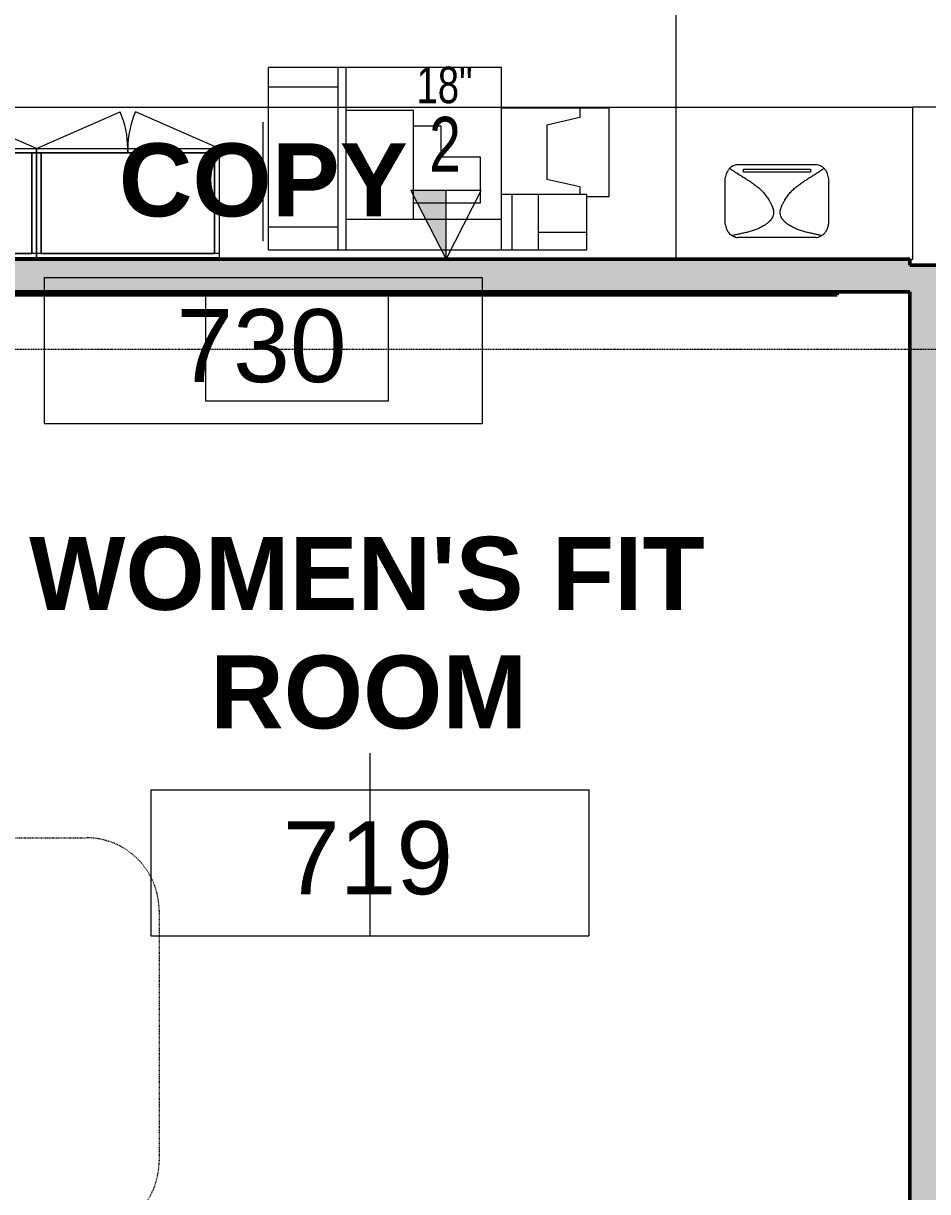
# Model space of a CAD drawing. Header units: inches. Extents: x -1106 to 1409, y -1111 to 918.
# Drawn here: x -275.4 to -126.8, y 384.1 to 576.1 of the extents above; entities that cross this region are included whole.
import ezdxf

# ---------------------------------------------------------------- set-up
doc = ezdxf.new("R2010")
doc.units = ezdxf.units.IN
doc.header["$MEASUREMENT"] = 0
for name, pattern in [('Grid Line 1_4_', [0.4375, 0.25, -0.0625, 0.0625, -0.0625]), ('Overhead 1_16_', [0.101562, 0.0625, -0.039062]), ('Overhead 1_16__2_', [0.101562, 0.0625, -0.039062])]:
    doc.linetypes.add(name, pattern=pattern)
for name, color, linetype, lineweight in [('A-ANNO-NOTE', 131, 'Continuous', 9), ('A-AREA', 32, 'Continuous', 9), ('A-AREA-IDEN', 2, 'Continuous', 9), ('A-FLOR-OVHD', 1, 'Overhead 1_16__2_', 9), ('A-GENM', 13, 'Continuous', 9), ('A-WALL-PATT', 111, 'Continuous', 13), ('I-WALL', 2, 'Continuous', 13), ('Q-CASE', 31, 'Continuous', 9), ('Q-SPCQ', 91, 'Continuous', 13), ('S-GRID', 1, 'Continuous', 9)]:
    doc.layers.add(name, color=color, linetype=linetype, lineweight=lineweight)
doc.styles.add('Arial_1', font='arial.ttf', dxfattribs={"width": 0.75, "height": 9})
doc.styles.add('Arial_2', font='arial.ttf', dxfattribs={"width": 0.75, "height": 6})
doc.styles.add('Arial_3', font='arial.ttf', dxfattribs={"height": 12})
doc.styles.add('Arial_B', font='arialbd.ttf', dxfattribs={"height": 12})

# ---------------------------------------------------------------- blocks, each defined once
blk = doc.blocks.new('Counter Top - 18_ Depth-3561922-7TH FLOOR TELECOM UNDERFLOOR ROUTING PLAN')
at = {"layer": 'Q-CASE'}
for p, q in [((-47.26, 18), (12.74, 18)), ((-47.26, 0), (-47.26, 18)), ((12.74, 18), (12.74, 0)), ((12.74, 0.75), (-47.26, 0.75)), ((12.74, 0), (-47.26, 0))]:
    blk.add_line(p, q, dxfattribs=at)
blk = doc.blocks.new('Generic Model Wood Closet - 1_-6__ x 2_-6__ 2_10_ H-4911401-7TH FLOOR TELECOM UNDERFLOOR ROUTING PLAN')
at = {"layer": 'Q-CASE', "color": 53}
for p, q in [((-15, -9), (-15, 9)), ((-15, 9), (15, 9)), ((-15, 9), (15, 9)), ((-15, -8.25), (-15, 9)), ((-14.25, -8.25), (-14.25, 8.25)), ((-14.25, 8.25), (14.25, 8.25)), ((14.25, 8.25), (-14.25, 8.25)), ((-14.25, 8.25), (-14.25, -8.25)), ((-14.25, 8.25), (-14.25, -8.25)), ((14.25, 8.25), (-14.25, 8.25)), ((14.25, 8.25), (14.25, -8.25)), ((14.25, -8.25), (14.25, 8.25)), ((14.25, -8.25), (14.25, 8.25)), ((15, 9), (15, -9)), ((15, 9), (15, -8.25)), ((-15, -8.25), (0, -8.25)), ((-15, -9), (-15, -8.25)), ((-14.25, -8.25), (-15, -8.25)), ((-15, -9), (-1.25, -14.99)), ((15, -9), (-15, -9)), ((0, -9), (-15, -9)), ((14.25, -8.25), (-14.25, -8.25)), ((-14.25, -8.25), (14.25, -8.25)), ((0, -8.25), (15, -8.25)), ((0, -9), (0, -8.25)), ((0, -8.25), (0, -9)), ((15, -9), (0, -9)), ((15, -9), (1.25, -14.99)), ((15, -8.25), (14.25, -8.25)), ((15, -8.25), (15, -9))]:
    blk.add_line(p, q, dxfattribs=at)
for centre, start, end in [((-15, -9), 336.4597, 0), ((15, -9), 180, 203.5403)]:
    blk.add_arc(centre, 15, start, end, dxfattribs=at)
blk = doc.blocks.new('F2540 - Shredder_ Paper_ Security - F2540 - Shredder_ Paper_ Security-3561924-7TH FLOOR TELECOM UNDERFLOOR ROUTING PLAN')
at = {"layer": 'Q-SPCQ', "lineweight": 9}
for p, q in [((-6.47, 6), (6.47, 6)), ((-6.47, 6), (6.47, 6)), ((-8.5, -3.8), (-8.5, 3.8)), ((-8.5, 0), (-8.5, 3.8)), ((8.5, 3.8), (8.5, -3.8)), ((8.5, 3.8), (8.5, -3.8)), ((-8.5, -3.8), (-8.5, 0)), ((-5.5, -4.75), (0, -4.75)), ((-5.5, -4.75), (0, -4.75)), ((0, -5.25), (-5.5, -5.25)), ((0, -5.25), (-5.5, -5.25)), ((0, -4.75), (5.5, -4.75)), ((0, -4.75), (5.5, -4.75)), ((5.5, -5.25), (0, -5.25)), ((5.5, -5.25), (0, -5.25)), ((6.47, -6), (-6.47, -6)), ((6.47, -6), (-6.47, -6))]:
    blk.add_line(p, q, dxfattribs=at)
for points, knots in [([(-6.47, 6), (-6.59, 5.98), (-6.76, 5.94), (-6.96, 5.87), (-7.15, 5.79), (-7.28, 5.72), (-7.37, 5.67)], [0, 0, 0, 0, 0.333333, 0.5, 0.666667, 1, 1, 1, 1]), ([(-6.47, 6), (-6.59, 5.98), (-6.76, 5.94), (-6.96, 5.87), (-7.15, 5.79), (-7.28, 5.72), (-7.37, 5.67)], [0, 0, 0, 0, 0.333333, 0.5, 0.666667, 1, 1, 1, 1]), ([(7.37, 5.67), (7.28, 5.72), (7.15, 5.79), (6.96, 5.87), (6.76, 5.94), (6.59, 5.98), (6.47, 6)], [0, 0, 0, 0, 0.333333, 0.5, 0.666667, 1, 1, 1, 1]), ([(7.37, 5.67), (7.28, 5.72), (7.15, 5.79), (6.96, 5.87), (6.76, 5.94), (6.59, 5.98), (6.47, 6)], [0, 0, 0, 0, 0.333333, 0.5, 0.666667, 1, 1, 1, 1]), ([(-7.37, 5.67), (-7.5, 5.59), (-7.74, 5.41), (-8, 5.1), (-8.17, 4.83), (-8.26, 4.63), (-8.33, 4.47), (-8.38, 4.31), (-8.44, 4.09), (-8.48, 3.92), (-8.5, 3.8)], [0, 0, 0, 0, 0.2, 0.4, 0.55, 0.625, 0.7, 0.775, 0.85, 1, 1, 1, 1]), ([(-7.37, 5.67), (-7.5, 5.59), (-7.74, 5.41), (-8, 5.1), (-8.17, 4.83), (-8.26, 4.63), (-8.33, 4.47), (-8.38, 4.31), (-8.44, 4.09), (-8.48, 3.92), (-8.5, 3.8)], [0, 0, 0, 0, 0.2, 0.4, 0.55, 0.625, 0.7, 0.775, 0.85, 1, 1, 1, 1]), ([(-7.37, 5.67), (-7.26, 5.65), (-7.04, 5.6), (-6.82, 5.55), (-6.7, 5.53)], [0, 0, 0, 0, 0.01923077, 0.03839518, 0.03839518, 0.03839518, 0.03839518]), ([(-5.31, 5.23), (-5.19, 5.2), (-4.96, 5.15), (-4.72, 5.09), (-4.61, 5.06)], [0.11538462, 0.11538462, 0.11538462, 0.11538462, 0.13461538, 0.15355399, 0.15355399, 0.15355399, 0.15355399]), ([(-4.6, 5.06), (-4.48, 5.02), (-4.25, 4.96), (-4.02, 4.89), (-3.91, 4.85)], [0.15384615, 0.15384615, 0.15384615, 0.15384615, 0.17307692, 0.19185743, 0.19185743, 0.19185743, 0.19185743]), ([(-4.6, 5.06), (-4.49, 5.03), (-4.25, 4.96), (-4.02, 4.89), (-3.91, 4.85)], [0.15414112, 0.15414112, 0.15414112, 0.15414112, 0.17307692, 0.19230769, 0.19230769, 0.19230769, 0.19230769]), ([(-3.9, 4.85), (-3.78, 4.81), (-3.55, 4.73), (-3.33, 4.64), (-3.22, 4.6)], [0.19230769, 0.19230769, 0.19230769, 0.19230769, 0.21153846, 0.23045596, 0.23045596, 0.23045596, 0.23045596]), ([(-3.9, 4.85), (-3.79, 4.81), (-3.56, 4.73), (-3.33, 4.64), (-3.22, 4.6)], [0.19276723, 0.19276723, 0.19276723, 0.19276723, 0.21153846, 0.23076923, 0.23076923, 0.23076923, 0.23076923]), ([(-2.55, 4.27), (-2.45, 4.21), (-2.29, 4.12), (-2.08, 4), (-1.98, 3.93), (-1.93, 3.9)], [0.26923077, 0.26923077, 0.26923077, 0.26923077, 0.28846154, 0.29807692, 0.30739481, 0.30739481, 0.30739481, 0.30739481]), ([(-2.55, 4.27), (-2.45, 4.21), (-2.29, 4.13), (-2.08, 4), (-1.98, 3.93), (-1.93, 3.9)], [0.26958159, 0.26958159, 0.26958159, 0.26958159, 0.28846154, 0.29807692, 0.30769231, 0.30769231, 0.30769231, 0.30769231]), ([(-1.92, 3.89), (-1.87, 3.86), (-1.77, 3.79), (-1.62, 3.68), (-1.5, 3.59), (-1.41, 3.51), (-1.36, 3.47), (-1.34, 3.45)], [0.30769231, 0.30769231, 0.30769231, 0.30769231, 0.31730769, 0.32692308, 0.33653846, 0.34134615, 0.34587432, 0.34587432, 0.34587432, 0.34587432]), ([(-1.92, 3.89), (-1.87, 3.86), (-1.77, 3.79), (-1.62, 3.68), (-1.5, 3.59), (-1.41, 3.51), (-1.36, 3.47), (-1.34, 3.45)], [0.30801347, 0.30801347, 0.30801347, 0.30801347, 0.31730769, 0.32692308, 0.33653846, 0.34134615, 0.34615385, 0.34615385, 0.34615385, 0.34615385]), ([(1.34, 3.45), (1.36, 3.47), (1.41, 3.51), (1.5, 3.59), (1.62, 3.68), (1.77, 3.79), (1.87, 3.86), (1.92, 3.89)], [0.65412568, 0.65412568, 0.65412568, 0.65412568, 0.65865385, 0.66346154, 0.67307692, 0.68269231, 0.69230769, 0.69230769, 0.69230769, 0.69230769]), ([(1.34, 3.45), (1.36, 3.47), (1.41, 3.51), (1.5, 3.59), (1.62, 3.68), (1.77, 3.79), (1.87, 3.86), (1.92, 3.89)], [0.65384615, 0.65384615, 0.65384615, 0.65384615, 0.65865385, 0.66346154, 0.67307692, 0.68269231, 0.69198653, 0.69198653, 0.69198653, 0.69198653]), ([(1.93, 3.9), (1.98, 3.93), (2.08, 4), (2.29, 4.12), (2.45, 4.21), (2.55, 4.27)], [0.69260519, 0.69260519, 0.69260519, 0.69260519, 0.70192308, 0.71153846, 0.73076923, 0.73076923, 0.73076923, 0.73076923]), ([(1.93, 3.9), (1.98, 3.93), (2.08, 4), (2.29, 4.13), (2.45, 4.21), (2.55, 4.27)], [0.69230769, 0.69230769, 0.69230769, 0.69230769, 0.70192308, 0.71153846, 0.73041841, 0.73041841, 0.73041841, 0.73041841]), ([(3.22, 4.6), (3.33, 4.64), (3.55, 4.73), (3.78, 4.81), (3.9, 4.85)], [0.76954404, 0.76954404, 0.76954404, 0.76954404, 0.78846154, 0.80769231, 0.80769231, 0.80769231, 0.80769231]), ([(3.22, 4.6), (3.33, 4.64), (3.56, 4.73), (3.79, 4.81), (3.9, 4.85)], [0.76923077, 0.76923077, 0.76923077, 0.76923077, 0.78846154, 0.80723277, 0.80723277, 0.80723277, 0.80723277]), ([(3.91, 4.85), (4.02, 4.89), (4.25, 4.96), (4.48, 5.02), (4.6, 5.06)], [0.80814257, 0.80814257, 0.80814257, 0.80814257, 0.82692308, 0.84615385, 0.84615385, 0.84615385, 0.84615385]), ([(3.91, 4.85), (4.02, 4.89), (4.25, 4.96), (4.49, 5.03), (4.6, 5.06)], [0.80769231, 0.80769231, 0.80769231, 0.80769231, 0.82692308, 0.84585888, 0.84585888, 0.84585888, 0.84585888]), ([(4.61, 5.06), (4.72, 5.09), (4.96, 5.15), (5.19, 5.2), (5.31, 5.23)], [0.84644601, 0.84644601, 0.84644601, 0.84644601, 0.86538462, 0.88461538, 0.88461538, 0.88461538, 0.88461538]), ([(6.7, 5.53), (6.82, 5.55), (7.04, 5.6), (7.26, 5.65), (7.37, 5.67)], [0.96160482, 0.96160482, 0.96160482, 0.96160482, 0.98076923, 1, 1, 1, 1]), ([(8.5, 3.8), (8.47, 3.96), (8.41, 4.26), (8.22, 4.76), (7.97, 5.17), (7.65, 5.48), (7.47, 5.61), (7.37, 5.67)], [0, 0, 0, 0, 0.2, 0.4, 0.7, 0.85, 1, 1, 1, 1]), ([(8.5, 3.8), (8.47, 3.96), (8.41, 4.26), (8.22, 4.76), (7.97, 5.17), (7.65, 5.48), (7.47, 5.61), (7.37, 5.67)], [0, 0, 0, 0, 0.2, 0.4, 0.7, 0.85, 1, 1, 1, 1]), ([(-1.34, 3.44), (-1.32, 3.42), (-1.27, 3.38), (-1.18, 3.29), (-1.07, 3.18), (-0.97, 3.06), (-0.9, 2.97), (-0.87, 2.92), (-0.85, 2.89)], [0.34615385, 0.34615385, 0.34615385, 0.34615385, 0.35096154, 0.35576923, 0.36538462, 0.375, 0.37980769, 0.38437357, 0.38437357, 0.38437357, 0.38437357]), ([(-1.34, 3.44), (-1.32, 3.43), (-1.27, 3.38), (-1.19, 3.3), (-1.08, 3.19), (-0.98, 3.07), (-0.9, 2.97), (-0.87, 2.92), (-0.85, 2.89)], [0.34641994, 0.34641994, 0.34641994, 0.34641994, 0.35096154, 0.35576923, 0.36538462, 0.375, 0.37980769, 0.38461538, 0.38461538, 0.38461538, 0.38461538]), ([(-0.85, 2.89), (-0.84, 2.86), (-0.8, 2.81), (-0.74, 2.7), (-0.68, 2.56), (-0.61, 2.39), (-0.58, 2.27), (-0.57, 2.22)], [0.38461538, 0.38461538, 0.38461538, 0.38461538, 0.38942308, 0.39423077, 0.40384615, 0.41346154, 0.42280696, 0.42280696, 0.42280696, 0.42280696]), ([(-0.85, 2.89), (-0.84, 2.87), (-0.81, 2.81), (-0.75, 2.71), (-0.68, 2.57), (-0.61, 2.39), (-0.58, 2.28), (-0.57, 2.22)], [0.38481303, 0.38481303, 0.38481303, 0.38481303, 0.38942308, 0.39423077, 0.40384615, 0.41346154, 0.42307692, 0.42307692, 0.42307692, 0.42307692]), ([(-0.57, 2.21), (-0.56, 2.15), (-0.55, 2.03), (-0.54, 1.85), (-0.56, 1.69), (-0.57, 1.57), (-0.58, 1.51), (-0.59, 1.48)], [0.42307692, 0.42307692, 0.42307692, 0.42307692, 0.43269231, 0.44230769, 0.45192308, 0.45673077, 0.46140081, 0.46140081, 0.46140081, 0.46140081]), ([(-0.57, 2.21), (-0.56, 2.15), (-0.55, 2.04), (-0.54, 1.85), (-0.56, 1.7), (-0.57, 1.57), (-0.58, 1.51), (-0.59, 1.48)], [0.42332684, 0.42332684, 0.42332684, 0.42332684, 0.43269231, 0.44230769, 0.45192308, 0.45673077, 0.46153846, 0.46153846, 0.46153846, 0.46153846]), ([(0.59, 1.48), (0.58, 1.51), (0.57, 1.57), (0.56, 1.69), (0.54, 1.85), (0.55, 2.03), (0.56, 2.15), (0.57, 2.21)], [0.53859919, 0.53859919, 0.53859919, 0.53859919, 0.54326923, 0.54807692, 0.55769231, 0.56730769, 0.57692308, 0.57692308, 0.57692308, 0.57692308]), ([(0.59, 1.48), (0.58, 1.51), (0.57, 1.57), (0.56, 1.7), (0.54, 1.85), (0.55, 2.04), (0.56, 2.15), (0.57, 2.21)], [0.53846154, 0.53846154, 0.53846154, 0.53846154, 0.54326923, 0.54807692, 0.55769231, 0.56730769, 0.57667316, 0.57667316, 0.57667316, 0.57667316]), ([(0.57, 2.22), (0.58, 2.27), (0.61, 2.39), (0.68, 2.56), (0.74, 2.7), (0.8, 2.81), (0.84, 2.86), (0.85, 2.89)], [0.57719304, 0.57719304, 0.57719304, 0.57719304, 0.58653846, 0.59615385, 0.60576923, 0.61057692, 0.61538462, 0.61538462, 0.61538462, 0.61538462]), ([(0.57, 2.22), (0.58, 2.28), (0.61, 2.39), (0.68, 2.57), (0.75, 2.71), (0.81, 2.81), (0.84, 2.87), (0.85, 2.89)], [0.57692308, 0.57692308, 0.57692308, 0.57692308, 0.58653846, 0.59615385, 0.60576923, 0.61057692, 0.61518697, 0.61518697, 0.61518697, 0.61518697]), ([(0.85, 2.89), (0.87, 2.92), (0.9, 2.97), (0.97, 3.06), (1.07, 3.18), (1.18, 3.29), (1.27, 3.38), (1.32, 3.42), (1.34, 3.44)], [0.61562643, 0.61562643, 0.61562643, 0.61562643, 0.62019231, 0.625, 0.63461538, 0.64423077, 0.64903846, 0.65384615, 0.65384615, 0.65384615, 0.65384615]), ([(0.85, 2.89), (0.87, 2.92), (0.9, 2.97), (0.98, 3.07), (1.08, 3.19), (1.19, 3.3), (1.27, 3.38), (1.32, 3.43), (1.34, 3.44)], [0.61538462, 0.61538462, 0.61538462, 0.61538462, 0.62019231, 0.625, 0.63461538, 0.64423077, 0.64903846, 0.65358006, 0.65358006, 0.65358006, 0.65358006]), ([(-1.15, 0.12), (-1.18, 0.07), (-1.24, -0.04), (-1.37, -0.25), (-1.46, -0.41), (-1.53, -0.51)], [0.53846154, 0.53846154, 0.53846154, 0.53846154, 0.54807692, 0.55769231, 0.57671241, 0.57671241, 0.57671241, 0.57671241]), ([(-1.15, 0.12), (-1.18, 0.07), (-1.24, -0.04), (-1.36, -0.25), (-1.46, -0.41), (-1.53, -0.51)], [0.53865203, 0.53865203, 0.53865203, 0.53865203, 0.54807692, 0.55769231, 0.57692308, 0.57692308, 0.57692308, 0.57692308]), ([(-0.82, 0.78), (-0.83, 0.75), (-0.85, 0.69), (-0.9, 0.58), (-0.97, 0.44), (-1.06, 0.28), (-1.12, 0.18), (-1.15, 0.12)], [0.5, 0.5, 0.5, 0.5, 0.50480769, 0.50961538, 0.51923077, 0.52884615, 0.53827913, 0.53827913, 0.53827913, 0.53827913]), ([(-0.82, 0.78), (-0.83, 0.75), (-0.85, 0.7), (-0.9, 0.58), (-0.97, 0.45), (-1.06, 0.28), (-1.12, 0.18), (-1.15, 0.12)], [0.50011104, 0.50011104, 0.50011104, 0.50011104, 0.50480769, 0.50961538, 0.51923077, 0.52884615, 0.53846154, 0.53846154, 0.53846154, 0.53846154]), ([(-0.59, 1.48), (-0.59, 1.45), (-0.6, 1.39), (-0.63, 1.27), (-0.68, 1.12), (-0.73, 0.98), (-0.78, 0.87), (-0.8, 0.81), (-0.82, 0.78)], [0.46153846, 0.46153846, 0.46153846, 0.46153846, 0.46634615, 0.47115385, 0.48076923, 0.49038462, 0.49519231, 0.49989565, 0.49989565, 0.49989565, 0.49989565]), ([(-0.59, 1.48), (-0.59, 1.45), (-0.6, 1.39), (-0.63, 1.27), (-0.68, 1.13), (-0.73, 0.98), (-0.78, 0.87), (-0.8, 0.81), (-0.82, 0.78)], [0.46168205, 0.46168205, 0.46168205, 0.46168205, 0.46634615, 0.47115385, 0.48076923, 0.49038462, 0.49519231, 0.5, 0.5, 0.5, 0.5]), ([(0.82, 0.78), (0.8, 0.81), (0.78, 0.87), (0.73, 0.98), (0.68, 1.12), (0.63, 1.27), (0.6, 1.39), (0.59, 1.45), (0.59, 1.48)], [0.50010435, 0.50010435, 0.50010435, 0.50010435, 0.50480769, 0.50961538, 0.51923077, 0.52884615, 0.53365385, 0.53846154, 0.53846154, 0.53846154, 0.53846154]), ([(0.82, 0.78), (0.8, 0.81), (0.78, 0.87), (0.73, 0.98), (0.68, 1.13), (0.63, 1.27), (0.6, 1.39), (0.59, 1.45), (0.59, 1.48)], [0.5, 0.5, 0.5, 0.5, 0.50480769, 0.50961538, 0.51923077, 0.52884615, 0.53365385, 0.53831795, 0.53831795, 0.53831795, 0.53831795]), ([(1.15, 0.12), (1.12, 0.18), (1.06, 0.28), (0.97, 0.44), (0.9, 0.58), (0.85, 0.69), (0.83, 0.75), (0.82, 0.78)], [0.46172087, 0.46172087, 0.46172087, 0.46172087, 0.47115385, 0.48076923, 0.49038462, 0.49519231, 0.5, 0.5, 0.5, 0.5]), ([(1.15, 0.12), (1.12, 0.18), (1.06, 0.28), (0.97, 0.45), (0.9, 0.58), (0.85, 0.7), (0.83, 0.75), (0.82, 0.78)], [0.46153846, 0.46153846, 0.46153846, 0.46153846, 0.47115385, 0.48076923, 0.49038462, 0.49519231, 0.49988896, 0.49988896, 0.49988896, 0.49988896]), ([(1.53, -0.51), (1.46, -0.41), (1.37, -0.25), (1.24, -0.04), (1.18, 0.07), (1.15, 0.12)], [0.42328759, 0.42328759, 0.42328759, 0.42328759, 0.44230769, 0.45192308, 0.46153846, 0.46153846, 0.46153846, 0.46153846]), ([(1.53, -0.51), (1.46, -0.41), (1.36, -0.25), (1.24, -0.04), (1.18, 0.07), (1.15, 0.12)], [0.42307692, 0.42307692, 0.42307692, 0.42307692, 0.44230769, 0.45192308, 0.46134797, 0.46134797, 0.46134797, 0.46134797]), ([(-2.45, -1.66), (-2.54, -1.75), (-2.72, -1.92), (-2.9, -2.08), (-2.99, -2.16)], [0.65384615, 0.65384615, 0.65384615, 0.65384615, 0.67307692, 0.69214557, 0.69214557, 0.69214557, 0.69214557]), ([(-2.45, -1.66), (-2.54, -1.75), (-2.71, -1.92), (-2.9, -2.08), (-2.99, -2.16)], [0.65399085, 0.65399085, 0.65399085, 0.65399085, 0.67307692, 0.69230769, 0.69230769, 0.69230769, 0.69230769]), ([(2.99, -2.16), (2.9, -2.08), (2.72, -1.92), (2.54, -1.75), (2.45, -1.66)], [0.30785443, 0.30785443, 0.30785443, 0.30785443, 0.32692308, 0.34615385, 0.34615385, 0.34615385, 0.34615385]), ([(2.99, -2.16), (2.9, -2.08), (2.71, -1.92), (2.54, -1.75), (2.45, -1.66)], [0.30769231, 0.30769231, 0.30769231, 0.30769231, 0.32692308, 0.34600915, 0.34600915, 0.34600915, 0.34600915]), ([(-2.99, -2.16), (-3.09, -2.24), (-3.27, -2.4), (-3.47, -2.55), (-3.56, -2.62)], [0.69230769, 0.69230769, 0.69230769, 0.69230769, 0.71153846, 0.73058707, 0.73058707, 0.73058707, 0.73058707]), ([(-2.99, -2.16), (-3.09, -2.24), (-3.27, -2.4), (-3.47, -2.55), (-3.56, -2.62)], [0.69246038, 0.69246038, 0.69246038, 0.69246038, 0.71153846, 0.73076923, 0.73076923, 0.73076923, 0.73076923]), ([(3.56, -2.62), (3.47, -2.55), (3.27, -2.4), (3.09, -2.24), (2.99, -2.16)], [0.26941293, 0.26941293, 0.26941293, 0.26941293, 0.28846154, 0.30769231, 0.30769231, 0.30769231, 0.30769231]), ([(3.56, -2.62), (3.47, -2.55), (3.27, -2.4), (3.09, -2.24), (2.99, -2.16)], [0.26923077, 0.26923077, 0.26923077, 0.26923077, 0.28846154, 0.30753962, 0.30753962, 0.30753962, 0.30753962]), ([(-6.6, -4.62), (-6.7, -4.69), (-6.89, -4.81), (-7.09, -4.94), (-7.18, -5)], [0.92307692, 0.92307692, 0.92307692, 0.92307692, 0.94230769, 0.9615221, 0.9615221, 0.9615221, 0.9615221]), ([(-6.6, -4.62), (-6.7, -4.69), (-6.89, -4.81), (-7.09, -4.94), (-7.18, -5)], [0.92317267, 0.92317267, 0.92317267, 0.92317267, 0.94230769, 0.96153846, 0.96153846, 0.96153846, 0.96153846]), ([(-5.99, -4.24), (-6.09, -4.3), (-6.3, -4.43), (-6.5, -4.56), (-6.59, -4.62)], [0.88461538, 0.88461538, 0.88461538, 0.88461538, 0.90384615, 0.92298372, 0.92298372, 0.92298372, 0.92298372]), ([(-5.99, -4.24), (-6.09, -4.3), (-6.29, -4.43), (-6.49, -4.56), (-6.59, -4.62)], [0.88489349, 0.88489349, 0.88489349, 0.88489349, 0.90384615, 0.92307692, 0.92307692, 0.92307692, 0.92307692]), ([(6.59, -4.62), (6.5, -4.56), (6.3, -4.43), (6.09, -4.3), (5.99, -4.24)], [0.07701628, 0.07701628, 0.07701628, 0.07701628, 0.09615385, 0.11538462, 0.11538462, 0.11538462, 0.11538462]), ([(6.59, -4.62), (6.49, -4.56), (6.29, -4.43), (6.09, -4.3), (5.99, -4.24)], [0.07692308, 0.07692308, 0.07692308, 0.07692308, 0.09615385, 0.11510651, 0.11510651, 0.11510651, 0.11510651]), ([(7.18, -5), (7.09, -4.94), (6.89, -4.81), (6.7, -4.69), (6.6, -4.62)], [0.0384779, 0.0384779, 0.0384779, 0.0384779, 0.05769231, 0.07692308, 0.07692308, 0.07692308, 0.07692308]), ([(7.18, -5), (7.09, -4.94), (6.89, -4.81), (6.7, -4.69), (6.6, -4.62)], [0.03846154, 0.03846154, 0.03846154, 0.03846154, 0.05769231, 0.07682733, 0.07682733, 0.07682733, 0.07682733])]:
    blk.add_open_spline(points, degree=3, knots=knots, dxfattribs=at)
for points in [[(-7.37, 5.67), (-7.15, 5.63), (-6.93, 5.58), (-6.7, 5.53)], [(-6.7, 5.53), (-6.48, 5.48), (-6.25, 5.43), (-6.02, 5.38)], [(-6.7, 5.53), (-6.48, 5.48), (-6.25, 5.43), (-6.02, 5.38)], [(-6, 5.38), (-5.77, 5.33), (-5.55, 5.28), (-5.32, 5.23)], [(-6, 5.38), (-5.78, 5.33), (-5.55, 5.28), (-5.32, 5.23)], [(-5.31, 5.23), (-5.07, 5.18), (-4.84, 5.12), (-4.61, 5.06)], [(-3.21, 4.59), (-2.99, 4.5), (-2.77, 4.39), (-2.56, 4.27)], [(-3.21, 4.59), (-2.99, 4.5), (-2.77, 4.39), (-2.56, 4.27)], [(2.56, 4.27), (2.77, 4.39), (2.99, 4.5), (3.21, 4.59)], [(2.56, 4.27), (2.77, 4.39), (2.99, 4.5), (3.21, 4.59)], [(4.61, 5.06), (4.84, 5.12), (5.07, 5.18), (5.31, 5.23)], [(5.32, 5.23), (5.55, 5.28), (5.77, 5.33), (6, 5.38)], [(5.32, 5.23), (5.55, 5.28), (5.77, 5.33), (6, 5.38)], [(6.02, 5.38), (6.25, 5.43), (6.48, 5.48), (6.7, 5.53)], [(6.02, 5.38), (6.25, 5.43), (6.48, 5.48), (6.7, 5.53)], [(6.7, 5.53), (6.93, 5.58), (7.15, 5.63), (7.37, 5.67)], [(-1.96, -1.11), (-2.12, -1.3), (-2.28, -1.48), (-2.45, -1.66)], [(-1.96, -1.11), (-2.12, -1.3), (-2.28, -1.48), (-2.45, -1.66)], [(-1.53, -0.51), (-1.67, -0.72), (-1.81, -0.92), (-1.96, -1.11)], [(-1.53, -0.51), (-1.67, -0.72), (-1.81, -0.92), (-1.96, -1.11)], [(1.96, -1.11), (1.81, -0.92), (1.67, -0.72), (1.53, -0.51)], [(1.96, -1.11), (1.81, -0.92), (1.67, -0.72), (1.53, -0.51)], [(2.45, -1.66), (2.28, -1.48), (2.12, -1.3), (1.96, -1.11)], [(2.45, -1.66), (2.28, -1.48), (2.12, -1.3), (1.96, -1.11)], [(-8.5, -3.8), (-8.47, -3.96), (-8.41, -4.26), (-8.25, -4.68), (-8.04, -5.07), (-7.85, -5.29), (-7.74, -5.39)], [(-8.5, -3.8), (-8.47, -3.96), (-8.41, -4.26), (-8.25, -4.68), (-8.04, -5.07), (-7.85, -5.29), (-7.74, -5.39)], [(-4.76, -3.46), (-4.97, -3.59), (-5.17, -3.72), (-5.37, -3.85)], [(-4.76, -3.46), (-4.97, -3.59), (-5.17, -3.72), (-5.37, -3.85)], [(-4.16, -3.05), (-4.36, -3.19), (-4.56, -3.33), (-4.76, -3.46)], [(-4.16, -3.05), (-4.36, -3.19), (-4.56, -3.33), (-4.76, -3.46)], [(-3.57, -2.62), (-3.76, -2.77), (-3.96, -2.91), (-4.16, -3.05)], [(-3.57, -2.62), (-3.76, -2.77), (-3.96, -2.91), (-4.16, -3.05)], [(4.16, -3.05), (3.96, -2.91), (3.76, -2.77), (3.57, -2.62)], [(4.16, -3.05), (3.96, -2.91), (3.76, -2.77), (3.57, -2.62)], [(4.76, -3.46), (4.56, -3.33), (4.36, -3.19), (4.16, -3.05)], [(4.76, -3.46), (4.56, -3.33), (4.36, -3.19), (4.16, -3.05)], [(5.37, -3.85), (5.17, -3.72), (4.97, -3.59), (4.76, -3.46)], [(5.37, -3.85), (5.17, -3.72), (4.97, -3.59), (4.76, -3.46)], [(7.74, -5.39), (7.85, -5.29), (8.04, -5.07), (8.25, -4.68), (8.41, -4.26), (8.47, -3.96), (8.5, -3.8)], [(7.74, -5.39), (7.85, -5.29), (8.04, -5.07), (8.25, -4.68), (8.41, -4.26), (8.47, -3.96), (8.5, -3.8)], [(-7.18, -5), (-7.38, -5.13), (-7.56, -5.26), (-7.74, -5.39)], [(-7.18, -5), (-7.38, -5.13), (-7.56, -5.26), (-7.74, -5.39)], [(-7.74, -5.39), (-7.66, -5.47), (-7.48, -5.61), (-7.18, -5.79), (-6.84, -5.92), (-6.6, -5.98), (-6.47, -6)], [(-7.74, -5.39), (-7.66, -5.47), (-7.48, -5.61), (-7.18, -5.79), (-6.84, -5.92), (-6.6, -5.98), (-6.47, -6)], [(-5.38, -3.85), (-5.58, -3.98), (-5.78, -4.11), (-5.99, -4.24)], [(-5.38, -3.85), (-5.58, -3.98), (-5.78, -4.11), (-5.99, -4.24)], [(-5.5, -5.25), (-5.5, -5.09), (-5.5, -4.92), (-5.5, -4.75)], [(-5.5, -5.25), (-5.5, -5.09), (-5.5, -4.92), (-5.5, -4.75)], [(5.99, -4.24), (5.78, -4.11), (5.58, -3.98), (5.38, -3.85)], [(5.99, -4.24), (5.78, -4.11), (5.58, -3.98), (5.38, -3.85)], [(5.5, -4.75), (5.5, -4.92), (5.5, -5.09), (5.5, -5.25)], [(5.5, -4.75), (5.5, -4.92), (5.5, -5.09), (5.5, -5.25)], [(6.47, -6), (6.6, -5.98), (6.84, -5.92), (7.18, -5.79), (7.48, -5.61), (7.66, -5.47), (7.74, -5.39)], [(6.47, -6), (6.6, -5.98), (6.84, -5.92), (7.18, -5.79), (7.48, -5.61), (7.66, -5.47), (7.74, -5.39)], [(7.74, -5.39), (7.56, -5.26), (7.38, -5.13), (7.18, -5)], [(7.74, -5.39), (7.56, -5.26), (7.38, -5.13), (7.18, -5)]]:
    blk.add_open_spline(points, degree=3, dxfattribs=at)
blk = doc.blocks.new('Generic Model Copier - Generic Model Copier-3561926-7TH FLOOR TELECOM UNDERFLOOR ROUTING PLAN')
at = {"layer": 'Q-SPCQ', "color": 53, "lineweight": 9}
for p, q in [((-15, 0), (15, 0)), ((-15, 0), (-15, -52.33)), ((-11.21, 0), (-11.21, -11.43)), ((11.79, 0), (11.79, -11.43)), ((15, -38.32), (15, 0)), ((15, -11.43), (-15, -11.43)), ((15, -12.72), (-15, -12.72)), ((-9.97, -38.32), (-9.97, -12.72)), ((7.95, -23.88), (7.95, -12.72)), ((-9.97, -23.88), (7.95, -23.88)), ((-7.25, -23.88), (-7.25, -34.87)), ((5.34, -28.4), (5.34, -23.88)), ((0.25, -34.87), (0.25, -28.4)), ((0.25, -28.4), (5.34, -28.4)), ((-7.25, -34.87), (0.25, -34.87)), ((-15, -38.32), (15, -38.32)), ((-5.88, -52.33), (-5.88, -38.32)), ((8.38, -38.32), (8.38, -56)), ((-5.88, -40.05), (-15, -40.05)), ((-5.88, -44.36), (-15, -44.36)), ((-12.1, -44.36), (-12.1, -52.33)), ((-4.62, -51.23), (-3.41, -45.77)), ((5.53, -45.77), (-3.41, -45.77)), ((6.75, -51.23), (5.53, -45.77)), ((-4.62, -51.23), (-5.88, -51.23)), ((8.38, -51.23), (6.75, -51.23)), ((-15, -52.33), (-5.88, -52.33)), ((-6.25, -56), (-6.25, -52.33)), ((8.38, -56), (-6.25, -56))]:
    blk.add_line(p, q, dxfattribs=at)
blk = doc.blocks.new('Generic Model Adjustable Table - Storage Cabinet-3562691-7TH FLOOR TELECOM UNDERFLOOR ROUTING PLAN')
at = {"layer": 'A-GENM', "color": 53}
for p, q in [((-15, -8.5), (-15, 9)), ((-15, 9), (15, 9)), ((15, 9), (15, -8.5))]:
    blk.add_line(p, q, dxfattribs=at)
blk = doc.blocks.new('18433_1 - AEO NY - CENTRAL_rvt-1-7TH FLOOR TELECOM UNDERFLOOR ROUTING PLAN')
at = {"layer": 'A-WALL-PATT'}
for points in [[(-129.71, 532.01), (-129.71, 537.38), (-340.48, 537.38), (-340.48, 532.01), (-139.81, 532.01)], [(-124.33, 11.88), (-124.33, 536.38), (-129.71, 536.38), (-129.71, 11.88), (-128.54, 11.88)], [(-141.65, 531.51), (-141.65, 532.01), (-321.65, 532.01), (-321.65, 531.51), (-151.09, 531.51)]]:
    blk.add_hatch(color=253, dxfattribs=at).paths.add_polyline_path(points, flags=0)
at = {"layer": 'A-AREA', "color": 53}
for p, q in [((-168.08, 537.38), (-168.08, 627.01)), ((-337.6, 562.38), (-129.21, 562.38))]:
    blk.add_line(p, q, dxfattribs=at)
at = {"layer": 'A-FLOR-OVHD', "color": 53, "linetype": 'Overhead 1_16_'}
for p, q in [((-299.1, 442.26), (-265.1, 442.26)), ((-253.1, 430.26), (-253.1, 389.13))]:
    blk.add_line(p, q, dxfattribs=at)
for centre, start, end in [((-265.1, 430.26), 0, 90), ((-265.1, 389.13), 270, 0)]:
    blk.add_arc(centre, 12, start, end, dxfattribs=at)
at = {"layer": 'I-WALL', "color": 253}
for p, q in [((-129.21, 537.38), (-129.21, 562.38)), ((-124.33, 562.38), (-129.21, 562.38)), ((-129.71, 537.38), (-129.21, 537.38))]:
    blk.add_line(p, q, dxfattribs=at)
at = {"layer": 'I-WALL', "color": 213, "lineweight": 50}
for p, q in [((-129.71, 537.38), (-340.48, 537.38)), ((-129.71, 536.38), (-129.71, 537.38)), ((-124.33, 536.38), (-129.71, 536.38)), ((-335.1, 532.01), (-129.71, 532.01)), ((-141.65, 532.01), (-321.65, 532.01)), ((-141.65, 531.51), (-141.65, 532.01)), ((-129.71, 532.01), (-129.71, 332.63)), ((-321.65, 531.51), (-141.65, 531.51))]:
    blk.add_line(p, q, dxfattribs=at)
at = {"layer": 'S-GRID', "linetype": 'Grid Line 1_4_'}
blk.add_line((965.79, 522.51), (-931.82, 522.51), dxfattribs=at)
at = {"color": 53, "lineweight": 9}
for name, p, rotation in [('Generic Model Copier - Generic Model Copier-3561926-7TH FLOOR TELECOM UNDERFLOOR ROUTING PLAN', (-235.15, 553.88), 89.99999999999915), ('Generic Model Wood Closet - 1_-6__ x 2_-6__ 2_10_ H-4911401-7TH FLOOR TELECOM UNDERFLOOR ROUTING PLAN', (-288.26, 546.57), 180), ('Generic Model Wood Closet - 1_-6__ x 2_-6__ 2_10_ H-4911401-7TH FLOOR TELECOM UNDERFLOOR ROUTING PLAN', (-258.26, 546.57), 180), ('F2540 - Shredder_ Paper_ Security - F2540 - Shredder_ Paper_ Security-3561924-7TH FLOOR TELECOM UNDERFLOOR ROUTING PLAN', (-151.55, 546.92), 180), ('Generic Model Adjustable Table - Storage Cabinet-3562691-7TH FLOOR TELECOM UNDERFLOOR ROUTING PLAN', (-230.44, 523.01), 180)]:
    blk.add_blockref(name, p, dxfattribs=dict(at, rotation=rotation))
blk.add_blockref('Counter Top - 18_ Depth-3561922-7TH FLOOR TELECOM UNDERFLOOR ROUTING PLAN', (-255.99, 537.57), dxfattribs=at)
blk = doc.blocks.new('Room Tag - Room Tag-84095-7TH FLOOR TELECOM UNDERFLOOR ROUTING PLAN')
at = {"layer": 'A-AREA-IDEN'}
for p, q in [((-0.375, -0.0625), (-0.375, -0.3125)), ((-0.375, -0.0625), (0.375, -0.0625)), ((0.375, -0.0625), (0.375, -0.3125)), ((-0.375, -0.3125), (0.375, -0.3125))]:
    blk.add_line(p, q, dxfattribs=at)

msp = doc.modelspace()

# ---------------------------------------------------------------- block references
at = {"lineweight": 5}
msp.add_blockref('18433_1 - AEO NY - CENTRAL_rvt-1-7TH FLOOR TELECOM UNDERFLOOR ROUTING PLAN', (0, 0), dxfattribs=at)

# ---------------------------------------------------------------- next in the draw order: hatches: boundary and pattern name
at = {"layer": 'A-ANNO-NOTE'}
msp.add_hatch(color=256, dxfattribs=at).paths.add_polyline_path([(-205.94, 537.38), (-205.94, 548.63), (-211.75, 548.63)], flags=0)

# ---------------------------------------------------------------- next in the draw order: linework, layer by layer
for p, q in [((-205.94, 548.63), (-211.75, 548.63)), ((-211.75, 548.63), (-205.94, 537.38)), ((-205.94, 537.38), (-205.94, 548.63))]:
    msp.add_line(p, q, dxfattribs=at)
at = {"layer": 'A-ANNO-NOTE', "lineweight": 20}
for p, q in [((-211.75, 548.63), (-205.94, 537.38)), ((-200.14, 548.63), (-211.75, 548.63)), ((-205.94, 537.38), (-200.14, 548.63))]:
    msp.add_line(p, q, dxfattribs=at)
at = {"layer": 'A-AREA-IDEN'}
for p, q in [((-235.99, 540.33), (-235.99, 559.9)), ((-218.47, 456.15), (-218.48, 426.15))]:
    msp.add_line(p, q, dxfattribs=at)

# ---------------------------------------------------------------- next in the draw order: block references
at = {"layer": 'A-AREA-IDEN', "xscale": 95.99999999999994, "yscale": 95.99999999999994, "zscale": 95.99999999999994}
for p in [(-235.99, 540.33), (-218.47, 456.15)]:
    msp.add_blockref('Room Tag - Room Tag-84095-7TH FLOOR TELECOM UNDERFLOOR ROUTING PLAN', p, dxfattribs=at)

# ---------------------------------------------------------------- next in the draw order: texts
at = {"layer": 'A-ANNO-NOTE', "attachment_point": 1}
for s, insert, char_height, width, style in [('18"', (-210.79, 569.01), 6, 11.3625, 'Arial_2'), ('2', (-208.72, 560.76), 9, 6.363, 'Arial_1')]:
    msp.add_mtext(s, dxfattribs=dict(at, insert=insert, char_height=char_height, width=width, style=style))
at = {"layer": 'A-AREA-IDEN', "char_height": 12, "attachment_point": 1}
for s, insert, width, style in [('COPY', (-259.73, 556.4), 57.267, 'Arial_B'), ('730', (-250.26, 529.15), 33.633, 'Arial_3'), ("WOMEN'S FIT", (-274.47, 491.72), 135.441, 'Arial_B'), ('ROOM', (-244.72, 472.22), 63.327, 'Arial_B'), ('719', (-232.75, 444.97), 33.633, 'Arial_3')]:
    msp.add_mtext(s, dxfattribs=dict(at, insert=insert, width=width, style=style))

doc.saveas('drawing.dxf')
